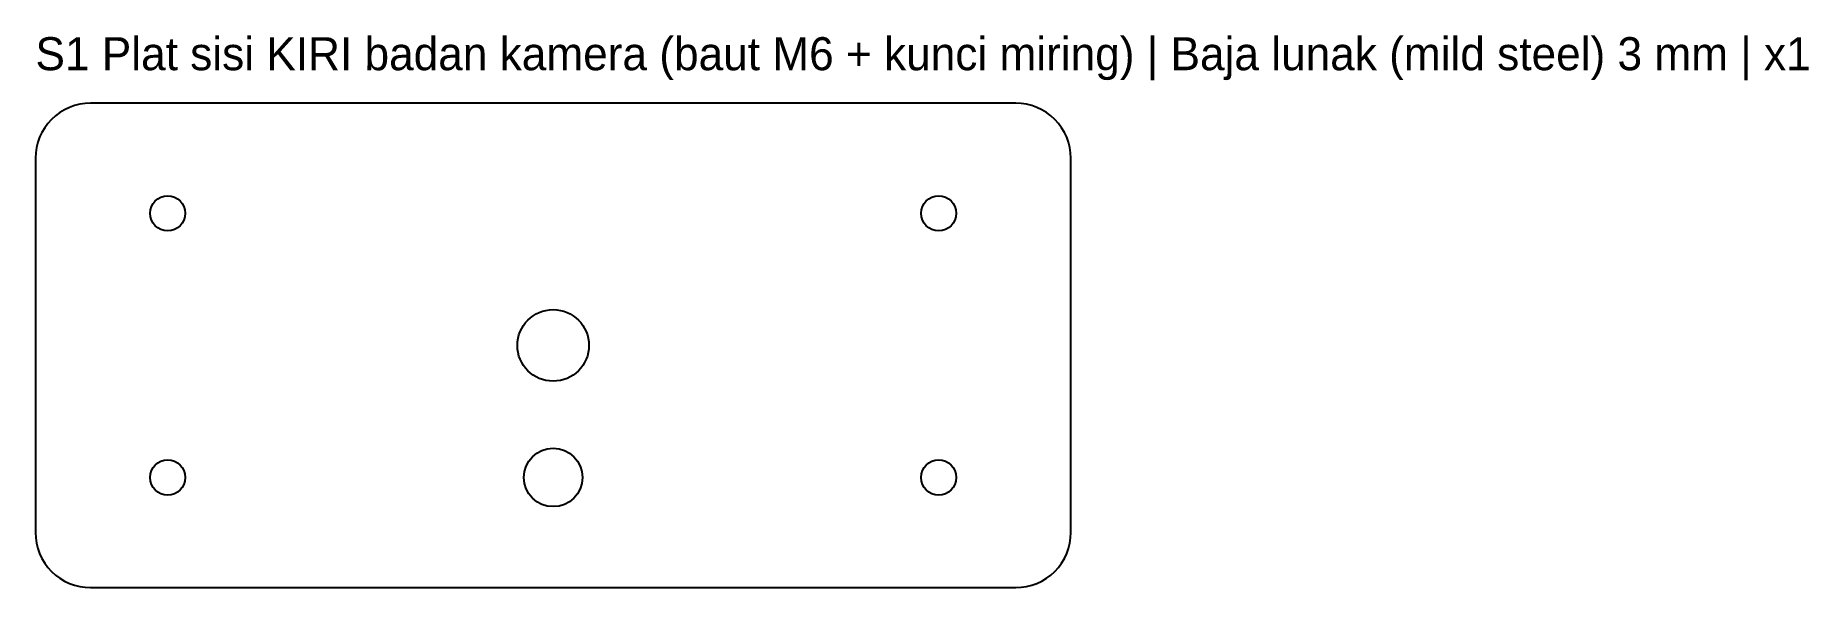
# Model space of a CAD drawing. Header units: millimetres. Extents: x 0 to 161, y 0 to 50.
import ezdxf

# ---------------------------------------------------------------- set-up
doc = ezdxf.new("R2010")
doc.units = ezdxf.units.MM
doc.layers.add('CUT', color=7, linetype='Continuous')
doc.layers.add('LABEL', color=8, linetype='Continuous')

msp = doc.modelspace()

# ---------------------------------------------------------------- linework, layer by layer
at = {"layer": 'CUT'}
msp.add_lwpolyline([(5, 0), (89, 0, 0.414214), (94, 5), (94, 39, 0.414214), (89, 44), (5, 44, 0.414214), (0, 39), (0, 5, 0.414214)], format="xyb", close=True, dxfattribs=at)
for centre, radius in [((12, 34), 1.6), ((82, 34), 1.6), ((47, 22), 3.25), ((12, 10), 1.6), ((47, 10), 2.65), ((82, 10), 1.6)]:
    msp.add_circle(centre, radius, dxfattribs=at)

# ---------------------------------------------------------------- texts
at = {"layer": 'LABEL'}
msp.add_text('S1 Plat sisi KIRI badan kamera (baut M6 + kunci miring) | Baja lunak (mild steel) 3 mm | x1', height=3, dxfattribs=at).set_placement((0, 47))

doc.saveas('drawing.dxf')
